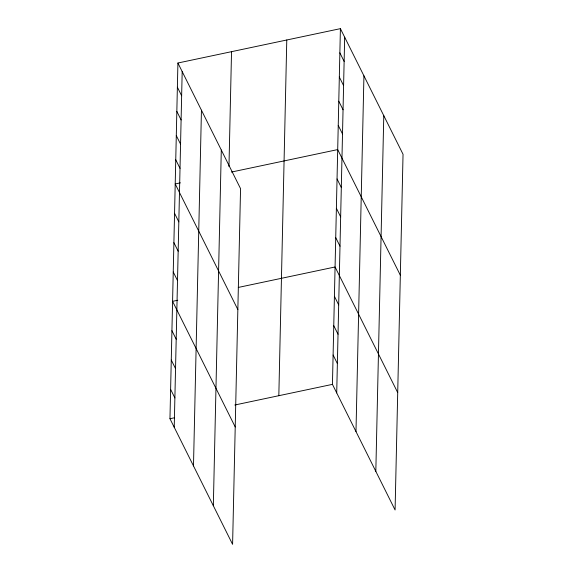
<?xml version="1.0" encoding="UTF-8"?>
<svg xmlns="http://www.w3.org/2000/svg" width="573" height="573" viewBox="0 0 573 573"><rect width="100%" height="100%" fill="white"/><g stroke="black" fill="none" stroke-linecap="round" stroke-linejoin="round"><path stroke-width="0.86" d="M177.917 63.009L240.553 188.639L232.595 544.35L169.959 418.72L177.917 63.009L340.405 28.65L403.041 154.28L395.084 509.991L332.447 384.361L340.405 28.65M174.228 427.286L182.185 71.575M193.488 465.921L201.445 110.209M213.335 505.723L221.293 150.011M228.964 166.564L231.535 51.67M278.829 395.699L286.779 39.988M336.716 392.928L344.674 37.216M355.983 431.555L363.934 75.851M375.824 471.357L383.781 115.653M180.402 182.851L175.209 183.954L237.845 309.585M231.42 172.065L337.698 149.589L400.334 275.219M177.773 300.238L172.588 301.334L235.224 426.964M238.289 287.438L335.076 266.975L397.712 392.605M169.959 418.72L174.285 417.803M234.801 405.011L332.447 384.361M339.861 52.838L344.137 61.404M339.323 77.026L343.592 85.592M338.779 101.213L343.055 109.78M338.242 125.401L342.511 133.967M337.046 178.941L341.315 187.507M336.387 208.286L340.656 216.852M335.728 237.63L340.004 246.197M334.417 296.32L338.686 304.886M333.758 325.665L338.034 334.238M333.106 355.016L337.375 363.583M177.372 87.196L181.648 95.77M176.835 111.384L181.104 119.958M176.291 135.572L180.567 144.145M175.753 159.767L180.022 168.333M174.557 213.299L178.826 221.866M173.898 242.644L178.167 251.21M173.239 271.989L177.515 280.555M171.929 330.678L176.198 339.252M171.27 360.03L175.546 368.597M170.618 389.375L174.887 397.941"/></g></svg>
